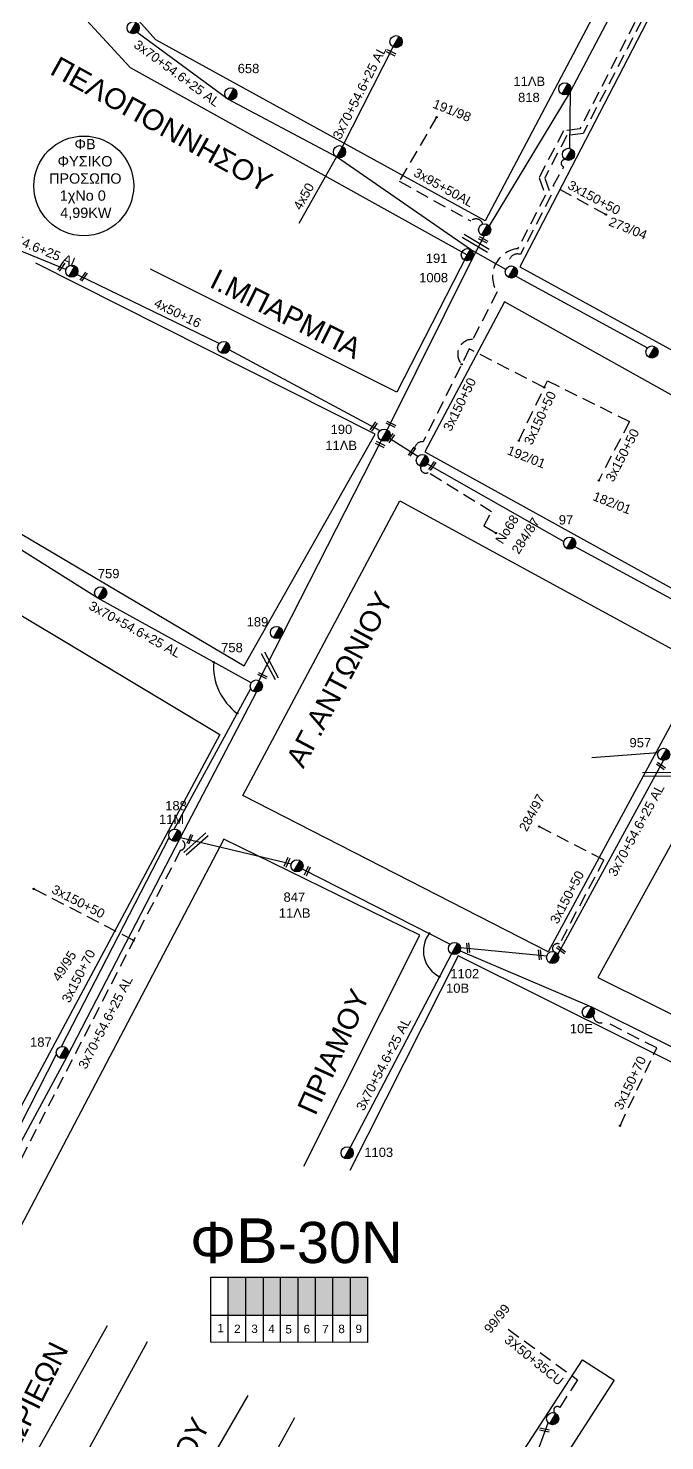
# Model space of a CAD drawing. Header units: millimetres. Extents: x 855 to 3091, y 750 to 2767.
# Drawn here: x 1965.3 to 2088.7, y 906.3 to 1180.2 of the extents above; entities that cross this region are included whole.
import ezdxf
from ezdxf.enums import TextEntityAlignment as Align

# ---------------------------------------------------------------- set-up
doc = ezdxf.new("R2010")
doc.units = ezdxf.units.MM
doc.linetypes.add('DASHED', pattern=[19.05, 12.7, -6.35])
for name, color, linetype, lineweight in [('3x150+50', 7, 'Continuous', 30), ('3x150+50 XLPE', 7, 'SYN_LINE', 30), ('3x150+70', 7, 'Continuous', 30), ('3x70+54.6+25 AL', 7, 'SYN_LINE', 30), ('3x95+50AL', 7, 'Continuous', 30), ('4x50', 7, 'Continuous', 30), ('4x50+16', 7, 'Continuous', 30), ('4x50AL', 7, 'Continuous', 30), ('Υπόβαθρο ΔΕΗ', 7, 'Continuous', 30)]:
    doc.layers.add(name, color=color, linetype=linetype, lineweight=lineweight)
for name, color, linetype in [('3x50+35CU', 7, 'Continuous'), ('Pillar OTE', 7, 'Continuous'), ('TEXT ΚΑΛΩΔΙΩΝ', 7, 'Continuous'), ('Άγνωστα', 7, 'Continuous'), ('ΑΓΝΩΣΤΟ ΕΝΑΕΡΙΟ ΚΑΛΩΔΙΟ', 7, 'Continuous'), ('ΑΓΝΩΣΤΟ ΥΠΟΓΕΙΟ ΚΑΛΩΔΙΟ', 7, 'DASHED'), ('Γυμνά εναέρια ΧΤ (3Φ)   3x50+35CU', 7, 'Continuous'), ('Καλώδια ΧΤ   3x150AL+50CU', 7, 'DASHED'), ('Μηχανική τομή', 7, 'Continuous'), ('Στύλος ΦΜ', 7, 'Continuous'), ('Στύλος ΦΜ @ 1', 7, 'Continuous'), ('Συνδέσεις', 7, 'Continuous'), ('Τομή', 7, 'Continuous')]:
    doc.layers.add(name, color=color, linetype=linetype)
doc.styles.add('arial', font='arial.ttf')
doc.styles.get("Standard").update_dxf_attribs({"font": 'arial.ttf'})
doc.linetypes.add('SYN_LINE', pattern='A,0.5,-0.0001,["/\\/\\/\\/",Standard,S=0.1,R=0,X=0,Y=-0.05],-0.25', length=0.7501)

# ---------------------------------------------------------------- blocks, each defined once
blk = doc.blocks.new('ΥΠΑΡΧΩΝ ΤΣΙΜΕΝΤΕΝΙΟΣ ΣΤΥΛΟΣ')
at = {"layer": 'Στύλος ΦΜ'}
blk.add_hatch(color=7, dxfattribs=at).paths.add_polyline_path([(-1.29, -2.28, 0.574793), (2.62, 0, 0.268822), (1.3, 2.27)])
at = {"layer": 'Στύλος ΦΜ', "color": 7}
blk.add_line((-1.29, -2.28), (1.3, 2.27), dxfattribs=at)
blk.add_circle((0, 0), 2.62, dxfattribs=at)
at = {"layer": 'Στύλος ΦΜ', "flags": 4}
for tag, p in [('ΤΥΠΟΣ', (-4.91, 3.03)), ('ΑΡΙΘΜΟΣ', (-4.68, 8.05))]:
    blk.add_attdef(tag, p, '', height=4, dxfattribs=at)
blk = doc.blocks.new('ΜΗΧΑΝΙΚΗ ΤΟΜΗ')
at = {"layer": 'Μηχανική τομή', "ltscale": 40}
for p, q in [((-1.9, 0.8), (5.7, 0.8)), ((-1.9, -0.8), (5.7, -0.8))]:
    blk.add_line(p, q, dxfattribs=at)
blk = doc.blocks.new('ΤΟΜΗ')
at = {"layer": 'Τομή', "ltscale": 40}
for p, q in [((-5.7, 0), (17.1, 0)), ((-5.7, -2.8), (17.1, -2.8))]:
    blk.add_line(p, q, dxfattribs=at)
blk = doc.blocks.new('_ΣΥΝΔΕΣΗ')
at = {"layer": 'Συνδέσεις', "linetype": 'SYN_LINE', "ltscale": 40}
blk.add_hatch(color=256, dxfattribs=at).paths.add_polyline_path([(0.5, 0, 1), (-0.5, 0, 1)])
at = {"layer": 'Συνδέσεις'}
blk.add_circle((0, 0), 0.5, dxfattribs=at)

msp = doc.modelspace()

# ---------------------------------------------------------------- hatches: boundary and pattern name
at = {"layer": 'Καλώδια ΧΤ   3x150AL+50CU', "linetype": 'DASHED', "lineweight": -3, "ltscale": 0.2}
h = msp.add_hatch(color=133, dxfattribs=at)
h.dxf.hatch_style = 1
h.paths.add_polyline_path([(2007.51, 938.02), (2004.07, 938.03), (2004.07, 930.66), (2007.51, 930.66)])
h = msp.add_hatch(color=5, dxfattribs=at)
h.dxf.hatch_style = 1
h.paths.add_polyline_path([(2007.51, 930.66), (2010.95, 930.66), (2010.95, 938.02), (2007.51, 938.02)])
h = msp.add_hatch(color=1, dxfattribs=at)
h.dxf.hatch_style = 1
h.paths.add_polyline_path([(2014.25, 938.02), (2010.95, 938.02), (2010.95, 930.66), (2014.25, 930.65)])
h = msp.add_hatch(color=85, dxfattribs=at)
h.dxf.hatch_style = 1
h.paths.add_polyline_path([(2017.64, 938.02), (2014.25, 938.02), (2014.25, 930.65), (2017.64, 930.65)])
h = msp.add_hatch(color=6, dxfattribs=at)
h.dxf.hatch_style = 1
h.paths.add_polyline_path([(2017.64, 930.65), (2021.03, 930.65), (2021.03, 938.02), (2017.64, 938.02)])
h = msp.add_hatch(color=30, dxfattribs=at)
h.dxf.hatch_style = 1
h.paths.add_polyline_path([(2021.03, 930.65), (2024.43, 930.65), (2024.43, 938.02), (2021.03, 938.02)])
h = msp.add_hatch(color=27, dxfattribs=at)
h.dxf.hatch_style = 1
h.paths.add_polyline_path([(2024.37, 930.65), (2027.77, 930.65), (2027.77, 938.02), (2024.37, 938.02)])
h = msp.add_hatch(color=2, dxfattribs=at)
h.dxf.hatch_style = 1
h.paths.add_polyline_path([(2027.69, 930.65), (2031.09, 930.64), (2031.09, 938.02), (2027.69, 938.02)])

# ---------------------------------------------------------------- linework, layer by layer
at = {"lineweight": -3, "ltscale": 0.2}
msp.add_circle((1976.1, 1149.61), 9.67, dxfattribs=at)
at = {"layer": '3x150+50', "color": 2, "linetype": 'DASHED', "lineweight": -3, "ltscale": 0.2}
msp.add_lwpolyline([(2077.29, 1144.05), (2067.06, 1149.61), (2069.14, 1153.32, -0.952983), (2069.45, 1154.71, 28.194004)], format="xyb", dxfattribs=at)
at = {"layer": '3x150+50', "color": 62, "linetype": 'DASHED', "lineweight": -3, "ltscale": 0.2}
msp.add_lwpolyline([(2065.35, 1110.55), (2050.81, 1118), (2041.88, 1100.01, 0.772908), (2040.87, 1097.19, -45.878488)], format="xyb", dxfattribs=at)
msp.add_lwpolyline([(2060.42, 1100.21), (2065.35, 1110.55), (2065.94, 1111.82), (2081.84, 1103.95), (2075.91, 1092.51)], dxfattribs=at)
at = {"layer": '3x150+50', "color": 30, "linetype": 'DASHED', "lineweight": -3, "ltscale": 0.2}
msp.add_lwpolyline([(2064.36, 1025.38), (2076.89, 1018.93), (2068.27, 1002.6, 0.807556), (2067.16, 1001.15, 2.538263)], format="xyb", dxfattribs=at)
msp.add_lwpolyline([(1985.79, 1003.3), (1966.41, 1013.29)], dxfattribs=at)
at = {"layer": '3x150+50 XLPE', "color": 30, "linetype": 'DASHED', "lineweight": -3, "ltscale": 0.2}
msp.add_lwpolyline([(2093.1, 1224.98), (2100.7, 1221.02), (2089.84, 1200.4), (2093.02, 1198.63), (2072.87, 1159.75), (2069.69, 1159.36), (2065.43, 1151.13), (2066.67, 1147.79), (2060.73, 1136.32, 0.663223), (2058.64, 1134.05)], format="xyb", dxfattribs=at)
at = {"layer": '3x150+50 XLPE', "color": 62, "linetype": 'DASHED', "lineweight": -3, "ltscale": 0.2}
msp.add_lwpolyline([(2092.57, 1223.97), (2099.28, 1220.48), (2088.5, 1200.01), (2091.69, 1198.23), (2072.23, 1160.68), (2069.05, 1160.29), (2064.34, 1151.2), (2065.58, 1147.85), (2060.18, 1137.44, 0.558019), (2056.19, 1129.05), (2051.46, 1119.86, 0.657436), (2049.33, 1115.02)], format="xyb", dxfattribs=at)
at = {"layer": '3x150+70', "color": 30, "linetype": 'DASHED', "lineweight": -3, "ltscale": 0.2}
for points in [[(1994.41, 1022.74, -1.121486), (1994.82, 1020.8), (1959.28, 951.91, -0.443953), (1955.17, 946.77, 12.681329)], [(2080.02, 967.37), (2087.15, 982.45), (2077.05, 987.57, -0.604028), (2074.85, 988.74, -163.13903)]]:
    msp.add_lwpolyline(points, format="xyb", dxfattribs=at)
at = {"layer": '3x50+35CU', "color": 27, "linetype": 'DASHED', "lineweight": -3, "ltscale": 0.2}
msp.add_lwpolyline([(2058.36, 927.9), (2071.78, 918.12), (2068.35, 912.74, 1.167686), (2067.56, 911.6, -0.879582)], format="xyb", dxfattribs=at)
at = {"layer": '3x70+54.6+25 AL', "color": 30, "linetype": 'SYN_LINE', "lineweight": -3, "ltscale": 15}
for points in [[(2051.02, 1137.29), (2025.08, 1155.22), (2004.03, 1166.43), (1986.42, 1179.39)], [(2026.24, 1157.27), (2036.04, 1176.55)], [(2059.84, 1132.13), (2085.37, 1118.24)], [(2068, 1000.55), (2088.46, 1038.21)], [(2087.35, 1039.7), (2074.55, 1038.69)], [(2047.36, 1000.73), (2027.75, 963.14)], [(2049.1, 1001.95), (2065.83, 1000.34)]]:
    msp.add_lwpolyline(points, dxfattribs=at)
at = {"layer": '3x70+54.6+25 AL', "color": 2, "linetype": 'SYN_LINE', "lineweight": -3, "ltscale": 12}
msp.add_lwpolyline([(2070.33, 1167.83), (2070.24, 1156.9)], dxfattribs=at)
at = {"layer": '3x70+54.6+25 AL', "color": 62, "linetype": 'SYN_LINE', "lineweight": -3, "ltscale": 15}
for points in [[(1972.65, 1133.43), (1957.56, 1139.57)], [(2042.67, 1095.69), (2069.13, 1080.69)], [(2071.25, 1079.71), (2100.59, 1063.8)]]:
    msp.add_lwpolyline(points, dxfattribs=at)
at = {"layer": '3x70+54.6+25 AL', "color": 27, "linetype": 'SYN_LINE', "lineweight": -3, "ltscale": 15}
for points in [[(2008.53, 1053.25), (1978.8, 1069.67), (1950.21, 1087.62), (1910.99, 1109.23), (1896.93, 1117.86), (1866.9, 1138.17)], [(1993.59, 1024.87), (2008.47, 1052.14)], [(1971.79, 982.72), (1992.62, 1023.28)], [(1956.59, 953.44), (1970.81, 981.28)], [(2056.61, 883.86), (2066.1, 909.78)]]:
    msp.add_lwpolyline(points, dxfattribs=at)
at = {"layer": '3x70+54.6+25 AL', "color": 30, "linetype": 'SYN_LINE', "lineweight": -3, "ltscale": 10}
msp.add_lwpolyline([(2057.88, 1133.38), (2051.02, 1137.29)], dxfattribs=at)
at = {"layer": '3x70+54.6+25 AL', "color": 62, "linetype": 'SYN_LINE', "lineweight": -3, "ltscale": 8}
msp.add_lwpolyline([(2035.36, 1100.73), (2040.87, 1097.19)], dxfattribs=at)
at = {"layer": '3x70+54.6+25 AL', "color": 133, "linetype": 'SYN_LINE', "lineweight": -3, "ltscale": 15}
msp.add_lwpolyline([(1957.73, 952.73), (1972.88, 980.83), (1994.82, 1023.27), (2009.56, 1051.45)], dxfattribs=at)
at = {"layer": '3x95+50AL', "color": 2, "linetype": 'DASHED', "lineweight": -3, "ltscale": 0.2}
msp.add_lwpolyline([(2044.47, 1162.93), (2037.24, 1150.52), (2051.1, 1142.81, -0.571229), (2053.43, 1142.21, 24.193972)], format="xyb", dxfattribs=at)
at = {"layer": '4x50', "color": 30, "linetype": 'SYN_LINE', "lineweight": -3, "ltscale": 15}
msp.add_lwpolyline([(2025.08, 1155.22), (2017.8, 1142.3)], dxfattribs=at)
at = {"layer": '4x50+16', "color": 62, "linetype": 'Continuous', "lineweight": -3, "ltscale": 0.2}
for points in [[(2053.72, 1139.91), (2051.47, 1135.71), (2034.91, 1102.31)], [(2002.32, 1119.05), (1974.78, 1132.46)], [(2033.52, 1102.15), (2004.3, 1117.83)], [(2033.74, 1100.26), (2014.54, 1062.54), (2010.04, 1053.69)]]:
    msp.add_lwpolyline(points, dxfattribs=at)
at = {"layer": '4x50AL', "color": 30, "linetype": 'Continuous', "lineweight": -3, "ltscale": 0.2}
for points in [[(1994.82, 1023.27), (2016.31, 1018.17)], [(2018.44, 1017.2), (2047.11, 1002.59)], [(2049.03, 1001.31), (2074.48, 990.44), (2100.49, 977.52), (2130.36, 962.65), (2166.09, 945.12), (2190.77, 931.89)]]:
    msp.add_lwpolyline(points, dxfattribs=at)
at = {"layer": 'Pillar OTE', "lineweight": -3, "ltscale": 40}
for points in [[(2000.74, 925.39), (2000.74, 938.03), (2031.08, 938.02), (2031.08, 925.36), (2000.74, 925.39)], [(2004.07, 925.38), (2004.07, 938.03)], [(2007.51, 925.38), (2007.51, 938.02)], [(2010.95, 925.38), (2010.95, 938.02)], [(2014.25, 925.37), (2014.25, 938.02)], [(2017.64, 925.37), (2017.64, 938.02)], [(2021.03, 925.37), (2021.03, 938.02)], [(2024.37, 925.36), (2024.37, 938.02)], [(2027.76, 925.36), (2027.76, 938.02)], [(2000.74, 930.67), (2031.08, 930.64)]]:
    msp.add_lwpolyline(points, dxfattribs=at)
at = {"layer": 'ΑΓΝΩΣΤΟ ΕΝΑΕΡΙΟ ΚΑΛΩΔΙΟ', "color": 2, "linetype": 'Continuous', "lineweight": -3, "ltscale": 0.2}
msp.add_lwpolyline([(2119.65, 1260.79), (2106.75, 1238.22), (2094.04, 1214.12), (2086.31, 1199.33), (2082.79, 1191.43), (2070.33, 1167.83), (2054.68, 1141.84)], dxfattribs=at)
at = {"layer": 'ΑΓΝΩΣΤΟ ΥΠΟΓΕΙΟ ΚΑΛΩΔΙΟ', "color": 62, "linetype": 'DASHED', "lineweight": -3, "ltscale": 0.2}
msp.add_lwpolyline([(2055.97, 1082.29), (2053.65, 1083.61), (2055.11, 1086.41), (2042.85, 1094.04, -0.699227), (2041.44, 1095.24, -91.995682)], format="xyb", dxfattribs=at)
at = {"layer": 'Υπόβαθρο ΔΕΗ', "lineweight": -3}
for points in [[(2003.2, 1235.25), (2080.14, 1192.64), (2053.9, 1142.86), (1990.06, 1177.96), (1967.34, 1203.39)], [(2037.34, 1088.56), (2096.05, 1056.54), (2066.11, 1001.1), (2006.93, 1031.43)], [(2103.33, 1046.23), (2075.71, 996.11), (2187.24, 940.69), (2213.19, 987.59)]]:
    msp.add_lwpolyline(points, close=True, dxfattribs=at)
for points in [[(1961.31, 1198.45), (1916.28, 1159.16), (1910.46, 1155.93), (1904.69, 1154.01), (1894.27, 1152.1), (1888.67, 1150.13), (1885.4, 1147.79), (1880.71, 1142.39), (1875.19, 1134.61), (2007.21, 1056.53), (2032.55, 1101.5), (1966.82, 1134.62)], [(1961.31, 1198.45), (1985.09, 1172.59), (2050.43, 1136.27), (2036.74, 1109.61), (1989.05, 1133.47)], [(2092.13, 1107.9), (2057.61, 1127.16), (2042.2, 1098.06), (2101.22, 1065.39), (2151.04, 1157.17), (2089.7, 1190.06), (2060.6, 1133.9), (2095.02, 1115.07)], [(1867.75, 1124.01), (2002.45, 1043.25), (1961.97, 967.43), (1820.07, 1049.78), (1867.75, 1124.01)], [(2018.75, 959.53), (2041.25, 1004.32), (2003.27, 1022.91), (1940.97, 904.29), (1961.06, 893.62), (1980.7, 928.65)], [(2129.56, 839.75), (2183.18, 933.28), (2048.64, 1000.35), (2027.64, 958.72)], [(1988.4, 925.5), (1968.8, 889.59), (1987.64, 879.84), (2007.93, 915.07)], [(2016.95, 910.75), (1997.03, 874.55), (2030.4, 856.73), (2072.74, 922.01), (2078.86, 918.04), (2057.1, 884.25), (2085.57, 866.72), (2105.67, 898.32), (2111.95, 894.32), (2091.92, 862.78), (2129.56, 839.75)]]:
    msp.add_lwpolyline(points, dxfattribs=at)
for centre, radius, start, end in [((2012.68, 1056.49), 11.43, 176.1647, 233.2445), ((2047.52, 1001.28), 5.6, 142.9268, 243.6717)]:
    msp.add_arc(centre, radius, start, end, dxfattribs=at)

# ---------------------------------------------------------------- block references
at = {"layer": 'Μηχανική τομή', "lineweight": -3, "xscale": 0.2499999999999999, "yscale": 0.2499999999999999, "zscale": 0.2499999999999999}
for p, rotation in [((2035.2, 1175.66), 333.3732775147424), ((2053.04, 1139.38), 333.3732775147424), ((1971.51, 1133.59), 54.38633714151349), ((1975.81, 1131.62), 54.38633714151349), ((2032.05, 1102.58), 54.38633714151349), ((2035.18, 1103.62), 333.3732775147424), ((2035.42, 1100.3), 54.38633714151349), ((2033.08, 1099.71), 333.3732775147424), ((2039.49, 1097.69), 54.38633714151349), ((2043.41, 1094.91), 54.38633714151349), ((2010.27, 1054.89), 333.3732775147424), ((2088.34, 1036.81), 143.7647637943274), ((1996.49, 1022.54), 65.68131416609452), ((2015.33, 1018.06), 65.68131416609452), ((2019.27, 1016.35), 65.68131416609452), ((2050.67, 1001.4), 95.21380930516574), ((2064.57, 1000.06), 95.21380930516573), ((2068.98, 1001.17), 143.7647637943274), ((2065.87, 908.26), 169.1568937266984)]:
    msp.add_blockref('ΜΗΧΑΝΙΚΗ ΤΟΜΗ', p, dxfattribs=dict(at, rotation=rotation))
at = {"layer": 'Στύλος ΦΜ @ 1', "lineweight": -3, "ltscale": 40}
ref = msp.add_blockref('ΥΠΑΡΧΩΝ ΤΣΙΜΕΝΤΕΝΙΟΣ ΣΤΥΛΟΣ', (1985.66, 1180.29), dxfattribs=dict(at, xscale=0.4499999999998181, yscale=0.4499999999998181, zscale=0.4499999999998181))
ref.add_attrib('ΤΥΠΟΣ', '10B', (1986, 1186.85), dxfattribs={"layer": 'Στύλος ΦΜ', "height": 1.8, "flags": 4})
ref.add_attrib('ΑΡΙΘΜΟΣ', '659', (1986.74, 1183.93), dxfattribs={"layer": 'Στύλος ΦΜ', "height": 1.8, "flags": 4})
at = {"layer": 'Στύλος ΦΜ @ 1', "lineweight": -3, "ltscale": 40, "xscale": 0.4499999999998181, "yscale": 0.4499999999998181, "zscale": 0.4499999999998181}
for p in [(2036.62, 1177.58), (2025.66, 1156.24), (2070.03, 1155.74), (2053.78, 1141.09), (1973.78, 1133.08), (2058.96, 1132.92), (2003.22, 1118.29), (2086.21, 1117.41), (2041.72, 1096.38), (2066.96, 999.99), (2066.97, 910.57)]:
    msp.add_blockref('ΥΠΑΡΧΩΝ ΤΣΙΜΕΝΤΕΝΙΟΣ ΣΤΥΛΟΣ', p, dxfattribs=at)
at = {"layer": 'Στύλος ΦΜ @ 1', "lineweight": -3, "ltscale": 40}
ref = msp.add_blockref('ΥΠΑΡΧΩΝ ΤΣΙΜΕΝΤΕΝΙΟΣ ΣΤΥΛΟΣ', (2004.61, 1167.45), dxfattribs=dict(at, xscale=0.4499999999998181, yscale=0.4499999999998181, zscale=0.4499999999998181))
ref.add_attrib('ΤΥΠΟΣ', '658', (2005.93, 1171.48), dxfattribs={"layer": 'Στύλος ΦΜ', "height": 1.8, "flags": 4})
ref = msp.add_blockref('ΥΠΑΡΧΩΝ ΤΣΙΜΕΝΤΕΝΙΟΣ ΣΤΥΛΟΣ', (2069.33, 1168.45), dxfattribs=dict(at, xscale=0.4499999999998181, yscale=0.4499999999998181, zscale=0.4499999999998181))
ref.add_attrib('ΤΥΠΟΣ', '11ΛΒ', (2059.36, 1168.99), dxfattribs={"layer": 'Στύλος ΦΜ', "height": 1.8, "flags": 4})
ref.add_attrib('ΑΡΙΘΜΟΣ', '818', (2060.27, 1165.87), dxfattribs={"layer": 'Στύλος ΦΜ', "height": 1.8, "flags": 4})
ref = msp.add_blockref('ΥΠΑΡΧΩΝ ΤΣΙΜΕΝΤΕΝΙΟΣ ΣΤΥΛΟΣ', (2050.43, 1136.27), dxfattribs=dict(at, xscale=0.4499999999998181, yscale=0.4499999999998181, zscale=0.4499999999998181))
ref.add_attrib('ΤΥΠΟΣ', '191', (2042.38, 1134.68), dxfattribs={"layer": 'Στύλος ΦΜ', "height": 1.8, "flags": 4})
ref.add_attrib('ΑΡΙΘΜΟΣ', '1008', (2041.1, 1130.93), dxfattribs={"layer": 'Στύλος ΦΜ', "height": 1.8, "flags": 4})
ref = msp.add_blockref('ΥΠΑΡΧΩΝ ΤΣΙΜΕΝΤΕΝΙΟΣ ΣΤΥΛΟΣ', (2034.32, 1101.29), dxfattribs=dict(at, xscale=0.4499999999998181, yscale=0.4499999999998181, zscale=0.4499999999998181))
ref.add_attrib('ΤΥΠΟΣ', '190', (2023.93, 1101.5), dxfattribs={"layer": 'Στύλος ΦΜ', "height": 1.8, "flags": 4})
ref.add_attrib('ΑΡΙΘΜΟΣ', '11ΛB', (2022.9, 1098.39), dxfattribs={"layer": 'Στύλος ΦΜ', "height": 1.8, "flags": 4})
ref = msp.add_blockref('ΥΠΑΡΧΩΝ ΤΣΙΜΕΝΤΕΝΙΟΣ ΣΤΥΛΟΣ', (2070.26, 1080.34), dxfattribs=dict(at, xscale=0.4499999999998181, yscale=0.4499999999998181, zscale=0.4499999999998181))
ref.add_attrib('ΑΡΙΘΜΟΣ', '97', (2068.15, 1083.96), dxfattribs={"layer": 'Στύλος ΦΜ', "height": 1.8, "flags": 4})
ref = msp.add_blockref('ΥΠΑΡΧΩΝ ΤΣΙΜΕΝΤΕΝΙΟΣ ΣΤΥΛΟΣ', (1979.38, 1070.69), dxfattribs=dict(at, xscale=0.4499999999998181, yscale=0.4499999999998181, zscale=0.4499999999998181))
ref.add_attrib('ΤΥΠΟΣ', '759', (1978.82, 1073.54), dxfattribs={"layer": 'Στύλος ΦΜ', "height": 1.8, "flags": 4})
ref = msp.add_blockref('ΥΠΑΡΧΩΝ ΤΣΙΜΕΝΤΕΝΙΟΣ ΣΤΥΛΟΣ', (2013.46, 1063), dxfattribs=dict(at, xscale=0.4499999999998181, yscale=0.4499999999998181, zscale=0.4499999999998181))
ref.add_attrib('ΤΥΠΟΣ', '189', (2007.66, 1064.18), dxfattribs={"layer": 'Στύλος ΦΜ', "height": 1.8, "flags": 4})
ref = msp.add_blockref('ΥΠΑΡΧΩΝ ΤΣΙΜΕΝΤΕΝΙΟΣ ΣΤΥΛΟΣ', (2009.53, 1052.63), dxfattribs=dict(at, xscale=0.4499999999998181, yscale=0.4499999999998181, zscale=0.4499999999998181))
ref.add_attrib('ΤΥΠΟΣ', '758', (2002.72, 1059.19), dxfattribs={"layer": 'Στύλος ΦΜ', "height": 1.8, "flags": 4})
ref = msp.add_blockref('ΥΠΑΡΧΩΝ ΤΣΙΜΕΝΤΕΝΙΟΣ ΣΤΥΛΟΣ', (2088.48, 1039.38), dxfattribs=dict(at, xscale=0.4499999999998181, yscale=0.4499999999998181, zscale=0.4499999999998181))
ref.add_attrib('ΤΥΠΟΣ', '957', (2081.86, 1040.75), dxfattribs={"layer": 'Στύλος ΦΜ', "height": 1.8, "flags": 4})
ref = msp.add_blockref('ΥΠΑΡΧΩΝ ΤΣΙΜΕΝΤΕΝΙΟΣ ΣΤΥΛΟΣ', (1993.73, 1023.7), dxfattribs=dict(at, xscale=0.4499999999998181, yscale=0.4499999999998181, zscale=0.4499999999998181))
ref.add_attrib('ΤΥΠΟΣ', '188', (1991.88, 1028.54), dxfattribs={"layer": 'Στύλος ΦΜ', "height": 1.8, "flags": 4})
ref.add_attrib('ΑΡΙΘΜΟΣ', '11M', (1990.67, 1025.88), dxfattribs={"layer": 'Στύλος ΦΜ', "height": 1.8, "flags": 4})
ref = msp.add_blockref('ΥΠΑΡΧΩΝ ΤΣΙΜΕΝΤΕΝΙΟΣ ΣΤΥΛΟΣ', (2017.42, 1017.78), dxfattribs=dict(at, xscale=0.4499999999998181, yscale=0.4499999999998181, zscale=0.4499999999998181))
ref.add_attrib('ΤΥΠΟΣ', '847', (2014.81, 1010.8), dxfattribs={"layer": 'Στύλος ΦΜ', "height": 1.8, "flags": 4})
ref.add_attrib('ΑΡΙΘΜΟΣ', '11ΛΒ', (2013.89, 1007.72), dxfattribs={"layer": 'Στύλος ΦΜ', "height": 1.8, "flags": 4})
ref = msp.add_blockref('ΥΠΑΡΧΩΝ ΤΣΙΜΕΝΤΕΝΙΟΣ ΣΤΥΛΟΣ', (2047.94, 1001.75), dxfattribs=dict(at, xscale=0.4499999999998181, yscale=0.4499999999998181, zscale=0.4499999999998181))
ref.add_attrib('ΤΥΠΟΣ', '1102', (2047.14, 995.97), dxfattribs={"layer": 'Στύλος ΦΜ', "height": 1.8, "flags": 4})
ref.add_attrib('ΑΡΙΘΜΟΣ', '10B', (2046.31, 993.15), dxfattribs={"layer": 'Στύλος ΦΜ', "height": 1.8, "flags": 4})
ref = msp.add_blockref('ΥΠΑΡΧΩΝ ΤΣΙΜΕΝΤΕΝΙΟΣ ΣΤΥΛΟΣ', (2073.89, 989.42), dxfattribs=dict(at, xscale=0.4499999999998181, yscale=0.4499999999998181, zscale=0.4499999999998181))
ref.add_attrib('ΑΡΙΘΜΟΣ', '10E', (2070.3, 985.32), dxfattribs={"layer": 'Στύλος ΦΜ', "height": 1.8, "flags": 4})
ref = msp.add_blockref('ΥΠΑΡΧΩΝ ΤΣΙΜΕΝΤΕΝΙΟΣ ΣΤΥΛΟΣ', (1971.95, 981.56), dxfattribs=dict(at, xscale=0.449999999999818, yscale=0.449999999999818, zscale=0.449999999999818))
ref.add_attrib('ΤΥΠΟΣ', '187', (1965.69, 982.69), dxfattribs={"layer": 'Στύλος ΦΜ', "height": 1.8, "rotation": 360, "flags": 4})
ref = msp.add_blockref('ΥΠΑΡΧΩΝ ΤΣΙΜΕΝΤΕΝΙΟΣ ΣΤΥΛΟΣ', (2027.16, 962.11), dxfattribs=dict(at, xscale=0.4499999999998181, yscale=0.4499999999998181, zscale=0.4499999999998181))
ref.add_attrib('ΑΡΙΘΜΟΣ', '1103', (2030.46, 961.32), dxfattribs={"layer": 'Στύλος ΦΜ', "height": 1.8, "flags": 4})
at = {"layer": 'Συνδέσεις', "lineweight": -3, "xscale": 0.25, "yscale": 0.25, "zscale": 0.25}
for p in [(2044.47, 1162.93), (2077.29, 1144.05), (2049.33, 1115.02), (2065.35, 1110.55), (2060.42, 1100.21), (2075.91, 1092.51), (2055.97, 1082.29), (2001.28, 1057.26), (2005.85, 1047.34), (2064.36, 1025.38), (1966.41, 1013.29), (1985.79, 1003.3), (2043.05, 1004.66), (2045.03, 996.27), (2080.02, 967.37)]:
    msp.add_blockref('_ΣΥΝΔΕΣΗ', p, dxfattribs=at)
at = {"layer": 'Τομή', "lineweight": -3, "xscale": 0.2499999999999998, "yscale": 0.2499999999999998, "zscale": 0.2499999999999998}
for p, rotation in [((2053.11, 1137.43), 149.2437800052853), ((2011.77, 1058.01), 298.0727628233403), ((2085.8, 1035.89), 0.725798615116898), ((1999.13, 1022.67), 221.5168160916191)]:
    msp.add_blockref('ΤΟΜΗ', p, dxfattribs=dict(at, rotation=rotation))

# ---------------------------------------------------------------- texts
at = {"lineweight": -3, "ltscale": 40, "char_height": 4, "width": 65.6312, "attachment_point": 1, "style": 'arial'}
for s, insert, rotation in [('AΓ.ANTΩNIOY', (2015.11, 1038.35), 62), ('ΠPIAMOY', (2017.33, 970.83), 65.6469), ('ΔΩPIEΩN', (1958.47, 903.38), 63.58), ('ΠPIAMOY', (1985.29, 888.35), 62.5826)]:
    msp.add_mtext(s, dxfattribs=dict(at, insert=insert, rotation=rotation))
at = {"lineweight": -3, "ltscale": 30, "char_height": 1.63, "width": 11.2573, "attachment_point": 1}
for s, insert in [('1', (2001.99, 928.95)), ('2', (2005.23, 928.81)), ('3', (2008.56, 928.81)), ('4', (2011.86, 928.81)), ('5', (2015.17, 928.73)), ('6', (2018.69, 928.76)), ('7', (2022.31, 928.76)), ('8', (2025.43, 928.79)), ('9', (2028.76, 928.81))]:
    msp.add_mtext(s, dxfattribs=dict(at, insert=insert))
at = {"layer": 'TEXT ΚΑΛΩΔΙΩΝ', "linetype": 'Continuous', "lineweight": -3, "ltscale": 0.2}
for s, rotation, p in [('3x70+54.6+25 AL', 323.6325, (1994.16, 1171.46)), ('3x70+54.6+25 AL', 63.0595, (2029.54, 1167.72)), ('3x95+50AL', 330.8925, (2045.87, 1149.31)), ('3x150+50', 331.4935, (2075.01, 1147.34)), ('4x50', 60.6243, (2018.72, 1147.59)), ('3x70+54.6+25 AL', 337.8835, (1965.78, 1138.17)), ('4x50+16', 334.0329, (1994.28, 1124.96)), ('3x150+50', 63.5895, (2048.93, 1107.25)), ('3x150+50', 64.5273, (2064.51, 1104.61)), ('3x150+50', 62.6003, (2080.47, 1097.4)), ('3x70+54.6+25 AL', 331.0945, (1986.01, 1063.63)), ('3x70+54.6+25 AL', 61.4783, (2083.16, 1024.68)), ('3x150+50', 62.1597, (2069.74, 1011.69)), ('3x150+50', 332.7383, (1975.05, 1010.86)), ('3x150+70', 62.7109, (1975.07, 996.4)), ('3x70+54.6+25 AL', 62.6616, (1980.3, 987.42)), ('3x70+54.6+25 AL', 62.4512, (2034.17, 979.33)), ('3x150+70', 64.718, (2081.96, 975.68))]:
    msp.add_text(s, height=1.8, rotation=rotation, dxfattribs=at).set_placement(p, align=Align.MIDDLE_CENTER)
at = {"layer": 'Άγνωστα', "lineweight": -3, "ltscale": 40, "char_height": 1.8, "width": 12.7137, "attachment_point": 1, "style": 'arial'}
for s, insert, rotation in [('191/98', (2044.22, 1166.5), 338.315), ('273/04', (2078.33, 1143.66), 338.315), ('192/01', (2058.65, 1099.31), 338.315), ('182/01', (2075.25, 1090.41), 338.315), ('Nο68', (2055.74, 1080.99), 57.0599), ('284/87', (2058.88, 1079.04), 57.0599), ('284/97', (2060.35, 1025.11), 62), ('49/95', (1969.87, 996.18), 57.591), ('99/99', (2053.5, 928.1), 51.2095)]:
    msp.add_mtext(s, dxfattribs=dict(at, insert=insert, rotation=rotation))
at = {"layer": 'Γυμνά εναέρια ΧΤ (3Φ)   3x50+35CU', "lineweight": -3, "ltscale": 40, "insert": (2058.59, 926.97), "char_height": 1.8, "width": 34.0855, "attachment_point": 1, "rotation": 320.8654, "style": 'arial'}
msp.add_mtext('3X50+35CU', dxfattribs=at)
at = {"layer": 'Υπόβαθρο ΔΕΗ', "lineweight": -3}
for s, rotation, p in [('ΠΕΛΟΠΟΝΝΗΣΟΥ', 330.932, (1991.2, 1161.54)), ('Ι.ΜΠΑΡΜΠΑ', 333.4258, (2015.29, 1124.81))]:
    msp.add_text(s, height=4, rotation=rotation, dxfattribs=at).set_placement(p, align=Align.MIDDLE_CENTER)
at = {"layer": 'Υπόβαθρο ΔΕΗ', "lineweight": -3, "attachment_point": 1}
for s, insert, char_height, width in [('{\\W8.64836; }ΦΒ \\P{\\W4.42067; }ΦΥΣΙΚΟ \\P{\\W2.28183; }ΠΡΟΣΩΠΟ', (1967.59, 1158.72), 2, 17.2548), ('{\\W5.64925; }1χΝο 0\\P{\\W5.75643; }4,99KW', (1967.06, 1148.74), 2, 17.2548), ('Φ{\\H1.0833x;B}-30N', (1996.69, 949.41), 8, 84.6573)]:
    msp.add_mtext(s, dxfattribs=dict(at, insert=insert, char_height=char_height, width=width))

doc.saveas('drawing.dxf')
